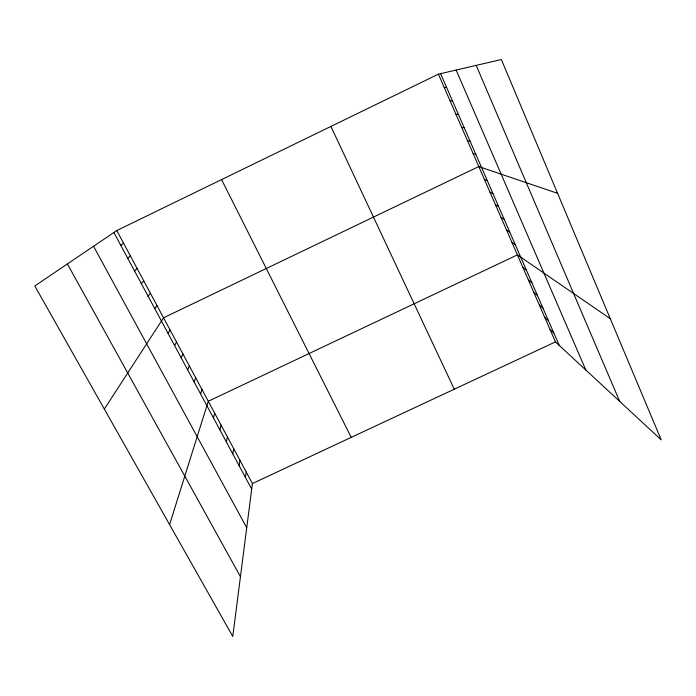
<?xml version="1.0" encoding="UTF-8"?>
<svg xmlns="http://www.w3.org/2000/svg" width="696" height="696" viewBox="0 0 696 696"><rect width="100%" height="100%" fill="white"/><g stroke="black" fill="none" stroke-linecap="round" stroke-linejoin="round"><path stroke-width="1.04" d="M116.78 230.559L252.404 483.555L232.769 636.466L34.8 285.969L116.78 230.559L438.402 74.159L501.355 59.534L661.2 439.837L555.452 341.901L438.402 74.159M245.418 477.395L246.219 472.018M239.102 465.633L239.998 460.413M232.742 453.801L233.734 448.729M226.348 441.882L227.435 436.975M219.901 429.893L221.093 425.143M213.428 417.826L214.707 413.241M169.589 524.61L208.287 401.261L517.406 254.884L610.279 318.681M200.526 393.814L202.014 389.56M194.114 381.878L195.706 377.78M187.668 369.863L189.356 365.939M181.169 357.779L182.961 354.012M174.635 345.608L176.532 342.014M168.058 333.367L170.059 329.947M104.33 409.065L163.543 317.794L478.796 166.561L557.583 193.323M154.782 308.632L156.992 305.57M148.074 296.157L150.397 293.268M141.331 283.585L143.759 280.888M134.537 270.944L137.077 268.421M127.699 258.216L130.352 255.884M120.817 245.401L123.592 243.261M252.404 483.555L555.452 341.901M444.292 87.626L446.571 87.331M450.138 100.99L452.504 100.911M455.941 114.274L458.394 114.405M461.709 127.472L464.249 127.812M467.442 140.592L470.061 141.131M473.141 153.616L475.838 154.355M484.425 179.42L487.278 180.56M490.01 192.2L492.942 193.531M495.561 204.894L498.571 206.425M501.077 217.509L504.156 219.231M506.549 230.045L509.716 231.951M511.995 242.504L515.231 244.592M522.948 267.551L526.324 270.013M528.455 280.149L531.901 282.785M533.919 292.659L537.442 295.469M539.356 305.083L542.95 308.084M544.759 317.437L548.422 320.604M550.118 329.704L553.851 333.053M67.39 263.941L240.442 576.706M93.56 246.254L246.732 527.751M113.892 232.507L251.7 489.088M221.572 179.603L351.228 437.366M330.913 126.428L454.253 389.203M440.603 73.654L559.253 345.416M456.124 70.044L585.858 370.063M476.195 65.38L619.684 401.392"/></g></svg>
